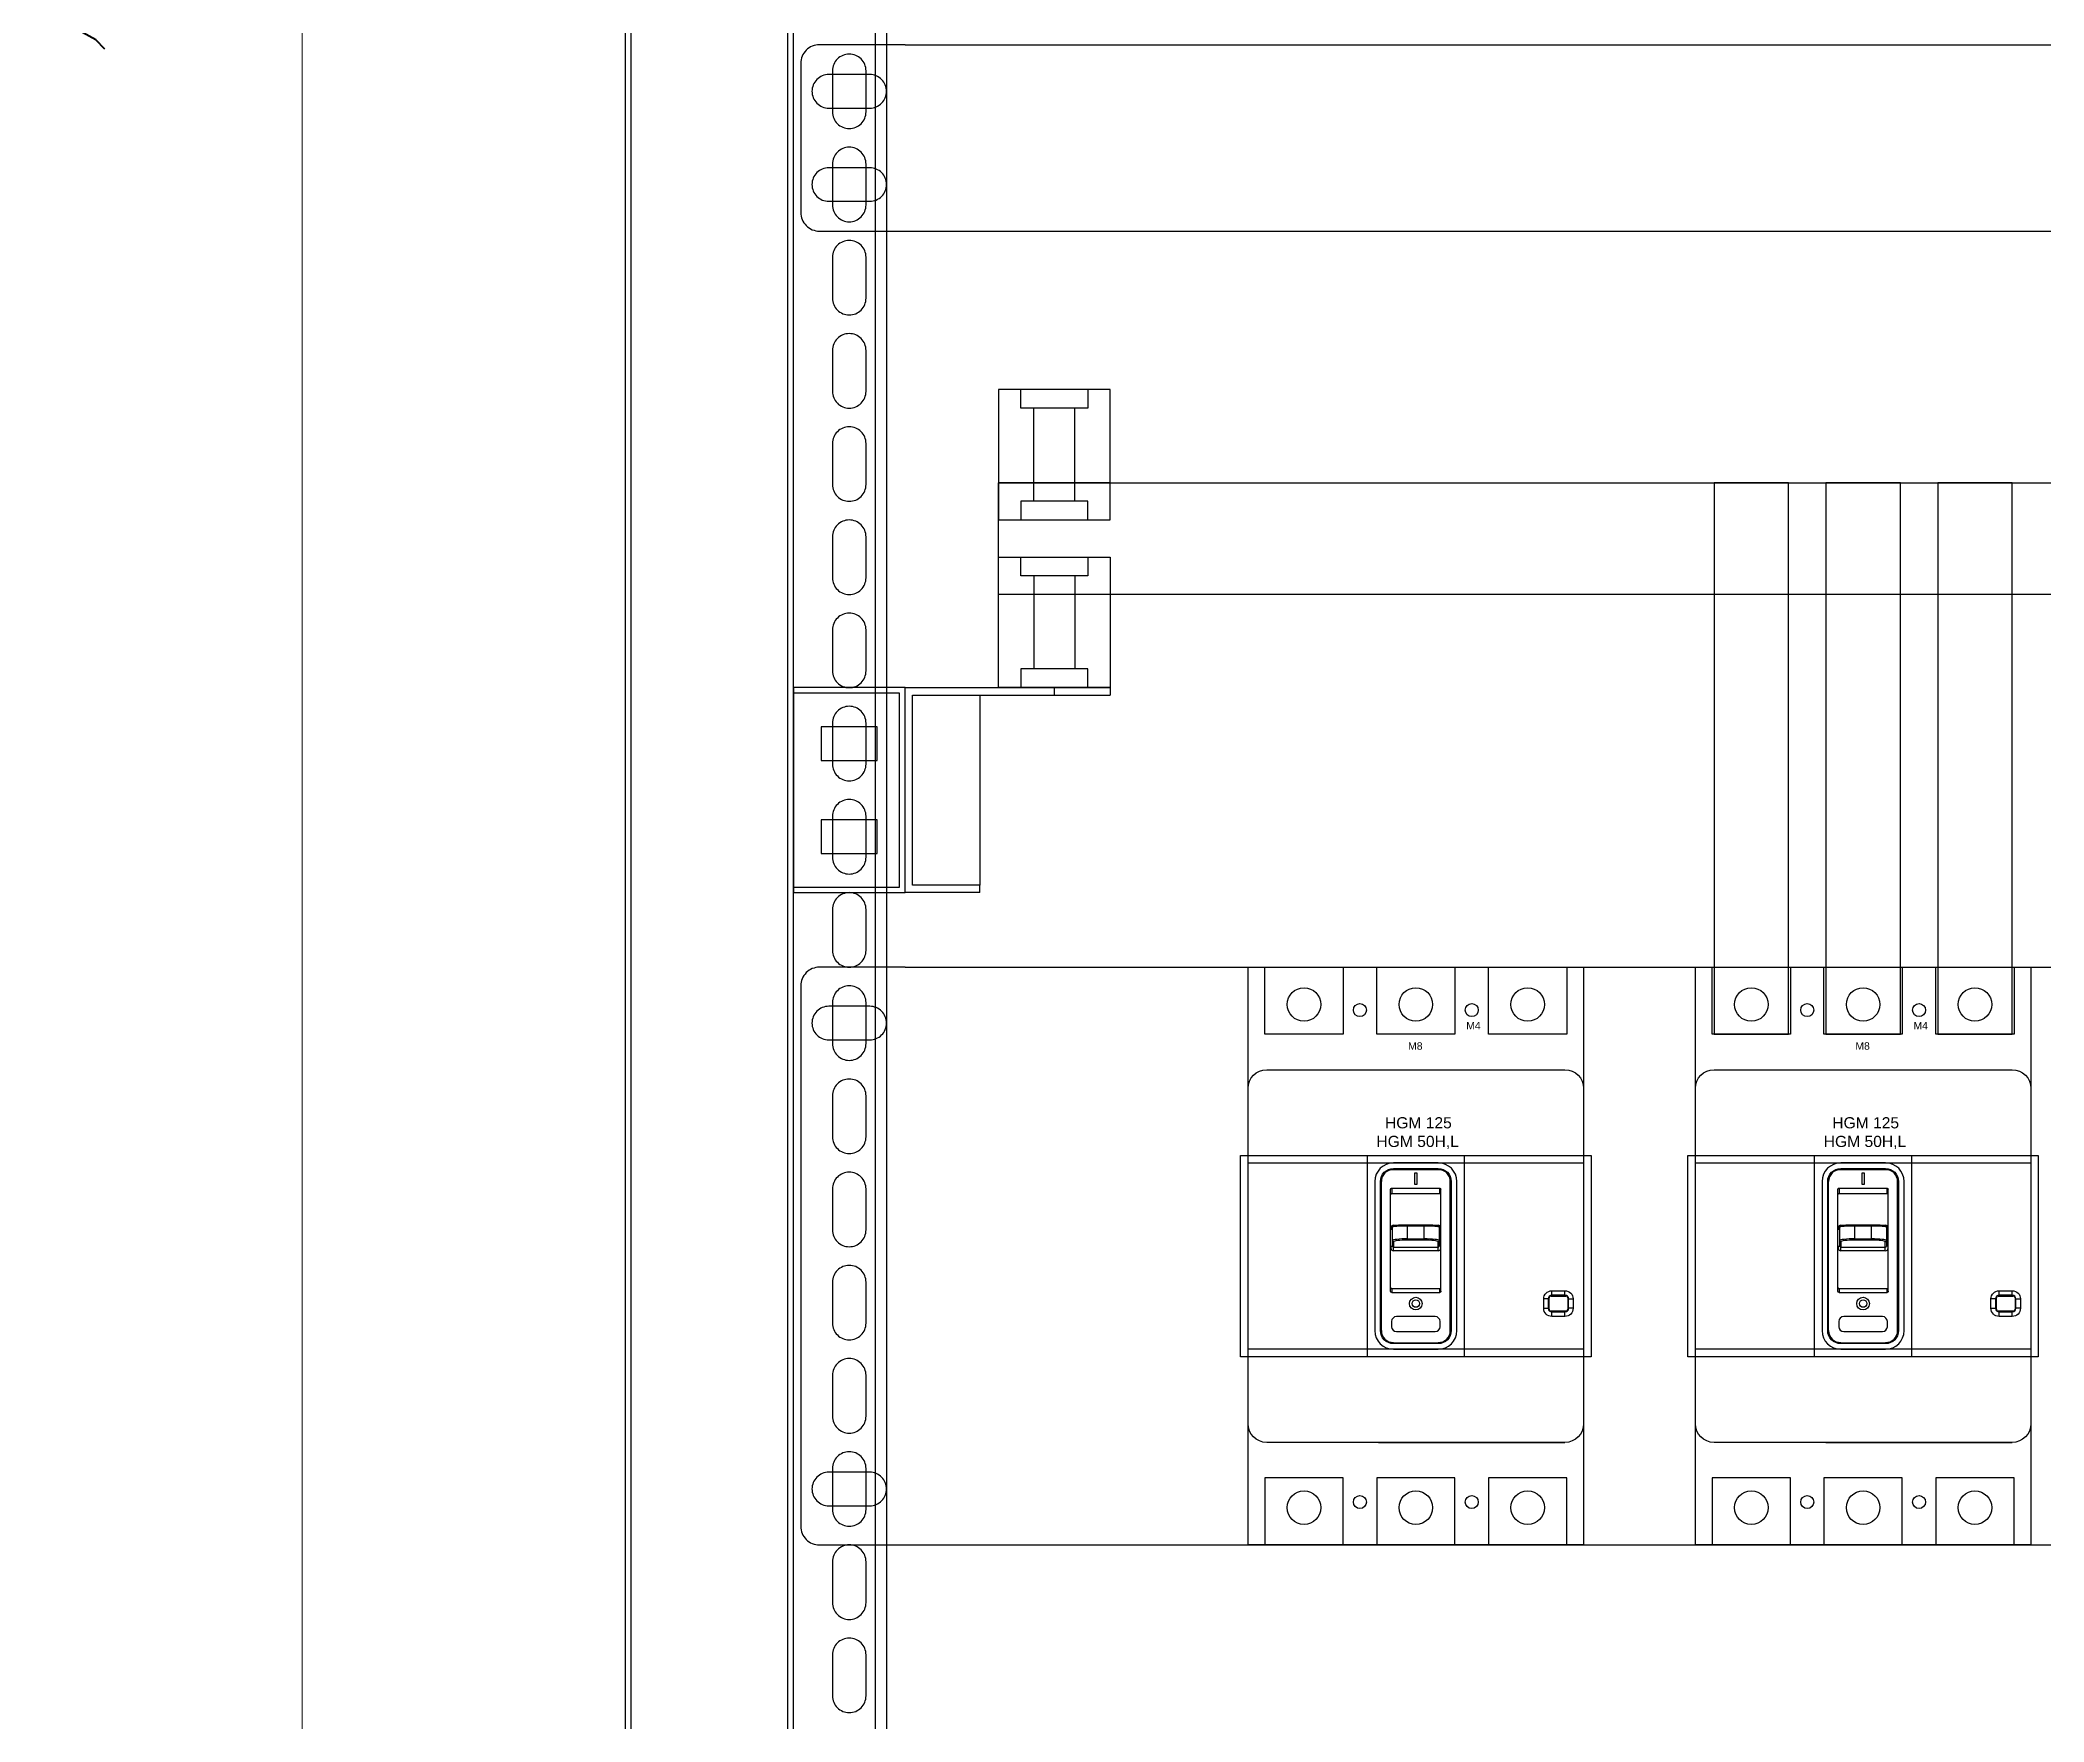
# Model space of a CAD drawing. Header units: millimetres. Extents: x -4798 to 103231, y 23514 to 54248.
# Drawn here: x -1754 to -1217, y 40619 to 41070 of the extents above; entities that cross this region are included whole.
import ezdxf

# ---------------------------------------------------------------- set-up
doc = ezdxf.new("R2010")
doc.units = ezdxf.units.MM
doc.header["$LTSCALE"] = 3
doc.layers.add('@.DM. KÍCH THƯỚC', color=8, linetype='Continuous', lineweight=20, transparency=0.2)
doc.layers.add('@.DM. NÉT CHÍNH', color=7, linetype='Continuous')
doc.layers.add('@.VISIBLE', color=7, linetype='Continuous')
doc.styles.add('Ann_w01', font='romans.shx', dxfattribs={"width": 0.6, "bigfont": 'chineset.shx'})
doc.styles.add('KT10', font='arial.ttf', dxfattribs={"height": 23})
doc.dimstyles.new('Dim 01_SC25', dxfattribs={"dimscale": 25, "dimtxt": 2, "dimasz": 1.3, "dimexe": 0.5, "dimexo": 0.5, "dimgap": 0.5, "dimtad": 1, "dimdec": 1, "dimzin": 12, "dimdsep": 46, "dimtxsty": 'Ann_w01', "dimblk": 'OPEN30', "dimcen": 1.5, "dimclrd": 6, "dimclre": 6, "dimclrt": 3, "dimadec": 1, "dimazin": 3, "dimtm": 1e-09, "dimtfac": 1, "dimtdec": 1, "dimtix": 1, "dimtmove": 0, "dimatfit": 3, "dimldrblk": 'OPEN30', "dimfxl": 0, "dimtolj": 1, "dimlwd": 0, "dimlwe": 0, "dimarcsym": 0})

# ---------------------------------------------------------------- blocks, each defined once
blk = doc.blocks.new('_Open30')
at = {"color": 0, "linetype": 'ByBlock', "lineweight": -2}
for p, q in [((-1, 0.268), (0, 0)), ((0, 0), (-1, -0.268)), ((0, 0), (-1, 0))]:
    blk.add_line(p, q, dxfattribs=at)
blk = doc.blocks.new('*D106')
at = {"layer": '@.DM. KÍCH THƯỚC', "color": 6, "lineweight": 0}
for p, q in [((-1609.55, 41911.39), (-1696.32, 41911.39)), ((-1683.82, 40343.89), (-1683.82, 41878.89)), ((-1609.55, 40311.39), (-1696.32, 40311.39))]:
    blk.add_line(p, q, dxfattribs=at)
at = {"layer": 'Defpoints', "color": 0}
for p in [(-1683.82, 41911.39), (-1597.05, 41911.39), (-1597.05, 40311.39)]:
    blk.add_point(p, dxfattribs=at)
at = {"layer": '@.DM. KÍCH THƯỚC', "color": 6, "lineweight": 0, "xscale": 32.5, "yscale": 32.5, "zscale": 32.5}
for p, rotation in [((-1683.82, 41911.39), 90), ((-1683.82, 40311.39), 270)]:
    blk.add_blockref('_Open30', p, dxfattribs=dict(at, rotation=rotation))
at = {"layer": '@.DM. KÍCH THƯỚC', "color": 3, "insert": (-1721.32, 41111.39), "char_height": 50, "attachment_point": 5, "rotation": 90, "style": 'Ann_w01'}
blk.add_mtext('\\A1;1600', dxfattribs=at)
blk = doc.blocks.new('Oval 20x9')
at = {"layer": '@.VISIBLE', "color": 2}
blk.add_lwpolyline([(-5.5, -4.5), (5.5, -4.5, 0.414214), (10, 0), (10, 0, 0.414214), (5.5, 4.5), (-5.5, 4.5, 0.414214), (-10, 0), (-10, 0, 0.414214)], format="xyb", close=True, dxfattribs=at)
blk = doc.blocks.new('*U78')
at = {"layer": '@.VISIBLE'}
for p, q in [((28, 25), (678, 25)), ((28, -25), (678, -25))]:
    blk.add_line(p, q, dxfattribs=at)
blk.add_lwpolyline([(28, 25), (5, 25, 0.414214), (0, 20), (0, -20, 0.414214), (5, -25), (28, -25)], format="xyb", dxfattribs=at)
for p in [(13, 12.5), (13, -12.5)]:
    blk.add_blockref('Oval 20x9', p, dxfattribs=at)
blk = doc.blocks.new('*U80')
at = {"layer": '@.VISIBLE'}
for p, q in [((28, 77.5), (678, 77.5)), ((28, -77.5), (678, -77.5))]:
    blk.add_line(p, q, dxfattribs=at)
blk.add_lwpolyline([(28, 77.5), (5, 77.5, 0.414214), (0, 72.5), (0, -72.5, 0.414214), (5, -77.5), (28, -77.5)], format="xyb", dxfattribs=at)
for p in [(13, 62.5), (13, -62.5)]:
    blk.add_blockref('Oval 20x9', p, dxfattribs=at)
blk = doc.blocks.new('*U123')
at = {"color": 7}
for p, q in [((6, 127.5), (86, 127.5)), ((91, 122.5), (91, 32.5)), ((52, 102.5), (40, 102.5)), ((35, 97.5), (35, 57.5)), ((36.5, 57.5), (36.5, 97.5)), ((36.5, 97.5), (36.75, 97.5)), ((36.75, 57.5), (36.75, 97.5)), ((37.49, 99.56), (37.29, 99.72)), ((40, 101), (52, 101)), ((40, 100.75), (52, 100.75)), ((45.65, 99.75), (45.65, 96.75)), ((46.35, 99.75), (45.65, 99.75)), ((46.35, 96.75), (46.35, 99.75)), ((54.51, 99.56), (54.71, 99.72)), ((55.25, 57.5), (55.25, 97.5)), ((55.5, 97.5), (55.25, 97.5)), ((55.5, 97.5), (55.5, 57.5)), ((57, 57.5), (57, 97.5)), ((39.25, 68.06), (39.25, 95.44)), ((39.55, 95.75), (52.45, 95.75)), ((39.55, 95.75), (39.55, 94.25)), ((39.55, 94.25), (52.45, 94.25)), ((45.65, 96.75), (46.35, 96.75)), ((52.45, 94.25), (52.45, 95.75)), ((52.75, 68.06), (52.75, 95.44)), ((39.75, 80.14), (39.75, 85.29)), ((40.05, 85.79), (42.97, 85.79)), ((40.05, 81.33), (40.05, 79.89)), ((48.25, 85.79), (43.75, 85.79)), ((43.75, 81.79), (43.75, 85.79)), ((48.25, 85.52), (43.75, 85.52)), ((43.75, 82.11), (48.25, 82.11)), ((48.25, 81.79), (43.75, 81.79)), ((48.25, 81.79), (48.25, 85.79)), ((49.05, 85.79), (51.95, 85.79)), ((51.95, 79.89), (51.95, 81.33)), ((52.25, 85.29), (52.25, 80.14)), ((40.05, 79.89), (51.95, 79.89)), ((51.95, 78.9), (40.05, 78.9)), ((39.55, 68.75), (39.55, 67.75)), ((39.55, 68.75), (52.45, 68.75)), ((39.55, 67.75), (52.45, 67.75)), ((52.45, 67.75), (52.45, 68.75)), ((80.3, 63.5), (80.3, 66)), ((81.5, 66), (80.3, 66)), ((81.5, 66), (81.5, 63.5)), ((81.75, 63.25), (81.75, 66.25)), ((82.25, 66.75), (86.25, 66.75)), ((82.5, 67), (82.5, 68.2)), ((82.5, 68.2), (86, 68.2)), ((86, 67), (82.5, 67)), ((84.25, 66.75), (84.25, 66.85)), ((86, 67), (86, 68.2)), ((86.75, 66.25), (86.75, 63.25)), ((87, 63.5), (87, 66)), ((87, 66), (88.2, 66)), ((88.2, 66), (88.2, 63.5)), ((39.5, 59.95), (39.5, 58.55)), ((51.2, 61.25), (40.8, 61.25)), ((52.5, 58.55), (52.5, 59.95)), ((80.3, 63.5), (81.5, 63.5)), ((86.25, 62.75), (82.25, 62.75)), ((82.5, 61.3), (82.5, 62.5)), ((82.5, 62.5), (86, 62.5)), ((86, 61.3), (82.5, 61.3)), ((84.24, 62.66), (84.25, 62.65)), ((84.25, 62.75), (84.25, 62.65)), ((86, 61.3), (86, 62.5)), ((88.2, 63.5), (87, 63.5)), ((36.5, 57.5), (36.75, 57.5)), ((37.49, 55.44), (37.29, 55.28)), ((40, 54.25), (52, 54.25)), ((52, 54), (40, 54)), ((40.8, 57.25), (51.2, 57.25)), ((54.51, 55.44), (54.71, 55.28)), ((55.25, 57.5), (55.5, 57.5)), ((40, 52.5), (52, 52.5)), ((86, 27.5), (6, 27.5)), ((36, 27.5), (86, 27.5))]:
    blk.add_line(p, q, dxfattribs=at)
for points in [[(1, 155), (91, 155), (91, 0), (1, 0)], [(1, 102.5), (91, 102.5), (91, 52.5), (1, 52.5)]]:
    blk.add_lwpolyline(points, close=True, dxfattribs=at)
at = {"color": 1}
for points in [[(26.5, 155), (26.5, 137), (5.5, 137), (5.5, 155)], [(56.5, 155), (56.5, 137), (35.5, 137), (35.5, 155)], [(86.5, 155), (86.5, 137), (65.5, 137), (65.5, 155)], [(26.5, 0), (26.5, 18), (5.5, 18), (5.5, 0)], [(56.5, 0), (56.5, 18), (35.5, 18), (35.5, 0)], [(86.5, 0), (86.5, 18), (65.5, 18), (65.5, 0)]]:
    blk.add_lwpolyline(points, dxfattribs=at)
for points in [[(-1, 104.5), (93, 104.5), (93, 50.5), (-1, 50.5)], [(33, 104.5), (59, 104.5), (59, 50.5), (33, 50.5)]]:
    blk.add_lwpolyline(points, close=True, dxfattribs=at)
for centre in [(16, 145), (46, 145), (76, 145), (16, 10), (46, 10), (76, 10)]:
    blk.add_circle(centre, 4.5, dxfattribs=at)
at = {"color": 3}
for centre in [(31, 143.5), (61, 143.5), (31, 11.5), (61, 11.5)]:
    blk.add_circle(centre, 1.75, dxfattribs=at)
at = {"color": 7}
for radius in [1.7, 1]:
    blk.add_circle((46, 64.75), radius, dxfattribs=at)
at = {"color": 7, "extrusion": (0, 0, -1)}
for centre, radius, start, end in [((-6, 122.5), 5, 0, 90), ((-86, 122.5), 5, 90, 180), ((-40, 97.5), 3.5, 0, 90), ((-52, 97.5), 3.5, 90, 180), ((-82.5, 66), 2.2, 0, 90), ((-86, 66), 2.2, 90, 180), ((-82.5, 63.5), 2.2, 270, 0), ((-86, 63.5), 2.2, 180, 270), ((-40, 57.5), 3.5, 270, 0), ((-52, 57.5), 3.5, 180, 270), ((-6, 32.5), 5, 270, 0), ((-86, 32.5), 5, 180, 270)]:
    blk.add_arc(centre, radius, start, end, dxfattribs=at)
at = {"color": 7}
for centre, radius, start, end in [((40, 97.5), 5, 90, 180), ((52, 97.5), 5, 0, 90), ((40, 97.5), 3.25, 90, 180), ((52, 97.5), 3.25, 0, 90), ((82.5, 66), 1, 90, 180), ((82.25, 66.25), 0.5, 90, 180), ((84.25, 64.75), 2.1, 72.2447, 90), ((86, 66), 1, 0, 90), ((86.25, 66.25), 0.5, 0, 90), ((40.8, 59.95), 1.3, 90, 180), ((51.2, 59.95), 1.3, 0, 90), ((82.5, 63.5), 1, 180, 270), ((82.25, 63.25), 0.5, 180, 270), ((84.25, 64.75), 2.1, 270, 287.7553), ((86, 63.5), 1, 270, 0), ((86.25, 63.25), 0.5, 270, 0), ((40, 57.5), 5, 180, 270), ((40, 57.5), 3.25, 180, 270), ((40.8, 58.55), 1.3, 180, 270), ((51.2, 58.55), 1.3, 270, 0), ((52, 57.5), 5, 270, 0), ((52, 57.5), 3.25, 270, 0)]:
    blk.add_arc(centre, radius, start, end, dxfattribs=at)
at = {"color": 7, "extrusion": (0, 0, -1)}
for centre, major_axis, ratio, start_param, end_param in [((39.55, 95.44), (0, -0.312), 0.960091, 1.570796, 3.141593), ((52.45, 95.44), (0, 0.312), 0.960091, 0, 1.570796), ((39.55, 68.06), (0, -0.313), 0.959129, 0, 1.570796), ((52.45, 68.06), (0, 0.313), 0.959129, 1.570796, 3.141593)]:
    blk.add_ellipse(centre, major_axis=major_axis, ratio=ratio, start_param=start_param, end_param=end_param, dxfattribs=at)
at = {"color": 7}
for centre, major_axis, ratio, start_param, end_param in [((36.45, 88.12), (0.3, 0), 0.414214, 4.712389, 6.283185), ((36.45, 87.62), (0.3, 0), 0.414214, 4.712389, 6.283185), ((55.55, 88.12), (0.3, 0), 0.414214, 3.141593, 4.712389), ((55.55, 87.62), (0.3, 0), 0.414214, 3.141593, 4.712389), ((43.75, 85.29), (4, 0), 0.056159, 1.570796, 3.141593), ((43.75, 81.63), (4, 0), 0.12051, 1.570796, 3.141593), ((40.05, 81.63), (0.3, 0), 0.992401, 3.141593, 4.712389), ((43.75, 81.33), (3.7, 0), 0.123118, 1.570796, 3.141593), ((48.25, 85.29), (4, 0), 0.056159, 0, 1.570796), ((48.25, 81.63), (4, 0), 0.12051, 0, 1.570796), ((48.25, 81.33), (3.7, 0), 0.123118, 0, 1.570796), ((51.95, 81.63), (0.3, 0), 0.992401, 4.712389, 6.283185), ((36.45, 67.38), (0.3, 0), 0.414214, 0, 1.570796), ((36.45, 66.88), (0.3, 0), 0.414214, 0, 1.570796), ((55.55, 67.38), (0.3, 0), 0.414214, 1.570796, 3.141593), ((55.55, 66.88), (0.3, 0), 0.414214, 1.570796, 3.141593), ((84.25, 62.85), (0, 0.2), 0.11678, 2.094345, 2.881805)]:
    blk.add_ellipse(centre, major_axis=major_axis, ratio=ratio, start_param=start_param, end_param=end_param, dxfattribs=at)
for points, knots in [([(37.53, 99.98), (37.59, 100.02), (37.65, 100.07), (37.97, 100.27), (38.24, 100.4), (38.9, 100.64), (39.31, 100.72), (39.81, 100.75), (39.9, 100.75), (39.99, 100.75), (40, 100.75), (40, 100.75)], [0, 0, 0, 0, 0.08098, 0.08098, 0.410778, 0.410778, 0.890615, 0.890615, 0.995766, 0.995766, 1, 1, 1, 1]), ([(52, 100.75), (52, 100.75), (52.01, 100.75), (52.1, 100.75), (52.19, 100.75), (52.69, 100.72), (53.1, 100.64), (53.73, 100.41), (53.97, 100.3), (54.2, 100.16)], [0, 0, 0, 0, 0.0048, 0.0048, 0.124007, 0.124007, 0.667982, 0.667982, 1, 1, 1, 1]), ([(39.55, 94.25), (39.52, 94.25), (39.48, 94.24), (39.42, 94.22), (39.39, 94.21), (39.34, 94.17), (39.31, 94.15), (39.28, 94.09), (39.27, 94.07), (39.25, 94.01), (39.25, 93.99), (39.25, 93.97)], [0, 0, 0, 0, 0.212976, 0.212976, 0.425905, 0.425905, 0.639584, 0.639584, 0.854816, 0.854816, 1, 1, 1, 1]), ([(52.75, 93.97), (52.75, 94), (52.74, 94.04), (52.72, 94.09), (52.7, 94.12), (52.66, 94.17), (52.64, 94.19), (52.58, 94.23), (52.55, 94.24), (52.49, 94.25), (52.47, 94.25), (52.45, 94.25)], [0, 0, 0, 0, 0.216833, 0.216833, 0.433702, 0.433702, 0.649984, 0.649984, 0.864786, 0.864786, 1, 1, 1, 1]), ([(40.05, 85.79), (39.8, 85.79), (39.68, 85.71), (39.49, 85.55), (39.43, 85.45), (39.3, 85.13), (39.25, 84.89), (39.25, 84.57)], [0, 0, 0, 0, 0.25, 0.25, 0.5, 0.5, 1, 1, 1, 1]), ([(43.75, 85.79), (43.62, 85.79), (43.25, 85.79), (42.63, 85.78), (41.94, 85.77), (41.33, 85.74), (40.8, 85.72), (40.39, 85.68), (40.13, 85.65), (40, 85.61), (39.89, 85.56), (39.79, 85.46), (39.75, 85.36), (39.75, 85.31), (39.75, 85.29)], [0, 0, 0, 0, 0.064549, 0.187796, 0.311249, 0.434854, 0.558775, 0.683403, 0.810053, 0.893311, 0.93792, 0.965568, 0.99216, 1, 1, 1, 1]), ([(52.25, 85.29), (52.25, 85.34), (52.23, 85.42), (52.16, 85.52), (52.09, 85.57), (52.01, 85.61), (51.9, 85.64), (51.7, 85.67), (51.33, 85.71), (50.84, 85.74), (50.24, 85.76), (49.57, 85.78), (48.89, 85.79), (48.45, 85.79), (48.25, 85.79)], [0, 0, 0, 0, 0.026988, 0.050138, 0.073593, 0.104535, 0.163199, 0.283077, 0.403163, 0.529824, 0.654319, 0.778109, 0.901619, 1, 1, 1, 1]), ([(52.75, 84.57), (52.75, 84.89), (52.7, 85.13), (52.57, 85.45), (52.51, 85.55), (52.32, 85.71), (52.2, 85.79), (51.95, 85.79)], [0, 0, 0, 0, 0.5, 0.5, 0.75, 0.75, 1, 1, 1, 1]), ([(39.25, 80.13), (39.25, 79.81), (39.3, 79.56), (39.43, 79.24), (39.49, 79.14), (39.68, 78.98), (39.8, 78.9), (40.05, 78.9)], [0, 0, 0, 0, 0.5, 0.5, 0.75, 0.75, 1, 1, 1, 1]), ([(40.05, 79.89), (39.99, 79.89), (39.96, 79.9), (39.91, 79.91), (39.88, 79.92), (39.81, 79.96), (39.75, 80.01), (39.75, 80.14)], [0, 0, 0, 0, 0.25, 0.25, 0.5, 0.5, 1, 1, 1, 1]), ([(52.25, 80.14), (52.25, 80.01), (52.19, 79.96), (52.12, 79.92), (52.09, 79.91), (52.04, 79.9), (52.01, 79.89), (51.95, 79.89)], [0, 0, 0, 0, 0.5, 0.5, 0.75, 0.75, 1, 1, 1, 1]), ([(51.95, 78.9), (52.2, 78.9), (52.32, 78.98), (52.51, 79.14), (52.57, 79.24), (52.7, 79.56), (52.75, 79.81), (52.75, 80.13)], [0, 0, 0, 0, 0.25, 0.25, 0.5, 0.5, 1, 1, 1, 1]), ([(39.25, 69.04), (39.25, 69.01), (39.26, 68.97), (39.28, 68.91), (39.29, 68.88), (39.34, 68.83), (39.36, 68.81), (39.42, 68.78), (39.45, 68.76), (39.51, 68.75), (39.53, 68.75), (39.55, 68.75)], [0, 0, 0, 0, 0.215003, 0.215003, 0.430009, 0.430009, 0.644973, 0.644973, 0.859891, 0.859891, 1, 1, 1, 1]), ([(52.45, 68.75), (52.48, 68.75), (52.52, 68.76), (52.58, 68.78), (52.61, 68.79), (52.66, 68.83), (52.69, 68.86), (52.72, 68.91), (52.74, 68.94), (52.75, 69), (52.75, 69.02), (52.75, 69.04)], [0, 0, 0, 0, 0.214887, 0.214887, 0.429774, 0.429774, 0.64467, 0.64467, 0.859598, 0.859598, 1, 1, 1, 1]), ([(84.25, 66.85), (84.15, 66.85), (83.95, 66.84), (83.76, 66.79), (83.67, 66.77)], [0, 0, 0, 0, 0.516218, 1, 1, 1, 1]), ([(83.66, 62.74), (83.79, 62.7), (83.98, 62.66), (84.18, 62.65), (84.25, 62.65)], [0, 0, 0, 0, 0.65764, 1, 1, 1, 1]), ([(40, 54.25), (40, 54.25), (39.99, 54.25), (39.9, 54.25), (39.81, 54.25), (39.31, 54.28), (38.9, 54.36), (38.27, 54.59), (38.03, 54.7), (37.8, 54.84)], [0, 0, 0, 0, 0.0048, 0.0048, 0.124007, 0.124007, 0.667982, 0.667982, 1, 1, 1, 1]), ([(54.47, 55.02), (54.41, 54.98), (54.35, 54.93), (54.03, 54.73), (53.76, 54.6), (53.1, 54.36), (52.69, 54.28), (52.19, 54.25), (52.1, 54.25), (52.01, 54.25), (52, 54.25), (52, 54.25)], [0, 0, 0, 0, 0.08098, 0.08098, 0.410778, 0.410778, 0.890615, 0.890615, 0.995766, 0.995766, 1, 1, 1, 1])]:
    blk.add_open_spline(points, degree=3, knots=knots, dxfattribs=at)
for points in [[(39.75, 84.65), (39.75, 84.61), (39.51, 84.57), (39.25, 84.57)], [(51.95, 85.62), (51.95, 85.67), (51.95, 85.73), (51.95, 85.79)], [(39.25, 80.13), (39.51, 80.13), (39.75, 80.14), (39.75, 80.14)], [(51.95, 78.9), (51.95, 79.38), (51.95, 79.83), (51.95, 79.89)]]:
    blk.add_open_spline(points, degree=3, dxfattribs=at)
for points, weights in [([(40.05, 85.62), (40.05, 85.7), (40.05, 85.79)], [0.945923776971, 0.969152174784, 1]), ([(52.25, 84.65), (52.25, 84.57), (52.75, 84.57)], [1, 0.707106781167, 1]), ([(40.05, 78.9), (40.05, 79.78), (40.05, 79.89)], [1, 0.750220516512, 1]), ([(52.75, 80.13), (52.25, 80.13), (52.25, 80.14)], [1, 0.707106781174, 1])]:
    blk.add_rational_spline(points, weights, degree=2, dxfattribs=at)
at = {"color": 251, "char_height": 2, "attachment_point": 1, "style": 'KT10'}
for s, insert in [('M4', (59.52, 140.34)), ('M8', (43.92, 134.86))]:
    blk.add_mtext_dynamic_manual_height_columns(s, width=11.9471, gutter_width=115, heights=[0], dxfattribs=dict(at, insert=insert))
at = {"color": 7, "insert": (35.43, 114.76), "char_height": 3, "attachment_point": 1, "style": 'KT10'}
blk.add_mtext_dynamic_manual_height_columns('{\\W1.964551; }HGM 125\\PHGM 50H,L', width=22.0061, gutter_width=172.5, heights=[0], dxfattribs=at)
blk = doc.blocks.new('*U25')
at = {"color": 252}
for p, q in [((-5.5, 30.02), (-5.5, 5.02)), ((5.5, 30.02), (5.5, 5.02)), ((15, 25.02), (-15, 25.02))]:
    blk.add_line(p, q, dxfattribs=at)
at = {"color": 1}
blk.add_lwpolyline([(15, 0.02), (-15, 0.02), (-15, 35.02), (15, 35.02)], close=True, dxfattribs=at)
at = {"color": 252}
for points in [[(9, 35.02), (9, 30.02), (-9, 30.02), (-9, 35.02)], [(9, 0.02), (9, 5.02), (-9, 5.02), (-9, 0.02)]]:
    blk.add_lwpolyline(points, dxfattribs=at)
blk = doc.blocks.new('thanh gá 2')
at = {"layer": '@.VISIBLE', "color": 4}
for p, q in [((0, -15), (0, 40)), ((0, 40), (55, 40)), ((2, -13), (2, 38)), ((2, 38), (55, 38)), ((20, 38), (20, -13)), ((40, 40), (40, 38)), ((55, 40), (55, 38)), ((20, -15), (0, -15)), ((20, -13), (2, -13)), ((20, -15), (20, -13))]:
    blk.add_line(p, q, dxfattribs=at)
blk = doc.blocks.new('A$C22f70d4b')
at = {"layer": '@.VISIBLE'}
for points in [[(0, 0), (30, 0), (30, 55), (0, 55)], [(7.5, 35.5), (22.5, 35.5), (22.5, 44.5), (7.5, 44.5)], [(7.5, 10.5), (22.5, 10.5), (22.5, 19.5), (7.5, 19.5)]]:
    blk.add_lwpolyline(points, close=True, dxfattribs=at)
blk.add_lwpolyline([(0, 1.5), (28.5, 1.5), (28.5, 53.5), (0, 53.5)], dxfattribs=at)

msp = doc.modelspace()

# ---------------------------------------------------------------- linework, layer by layer
at = {"layer": '@.DM. NÉT CHÍNH'}
for points in [[(-1597.05, 41876.39), (-797.05, 41876.39), (-797.05, 40311.39), (-1597.05, 40311.39)], [(-1595.55, 41874.89), (-798.55, 41874.89), (-798.55, 40312.89), (-1595.55, 40312.89)], [(-1553.55, 41825.89), (-840.55, 41825.89), (-840.55, 40354.89), (-1553.55, 40354.89)], [(-1552.05, 41824.39), (-842.05, 41824.39), (-842.05, 40356.39), (-1552.05, 40356.39)]]:
    msp.add_lwpolyline(points, close=True, dxfattribs=at)
at = {"layer": '@.DM. NÉT CHÍNH', "color": 6}
msp.add_lwpolyline([(-1530.05, 41784.39), (-864.05, 41784.39), (-864.05, 40378.39), (-1530.05, 40378.39)], close=True, dxfattribs=at)
at = {"layer": '@.DM. NÉT CHÍNH', "color": 151}
msp.add_lwpolyline([(-1552.05, 41394.89), (-1527.05, 41394.89), (-1527.05, 40317.89), (-1552.05, 40317.89)], close=True, dxfattribs=at)
for points in [[(-1532.55, 41050.89), (-1532.55, 41061.89, 0.414214), (-1537.05, 41066.39), (-1537.05, 41066.39, 0.414214), (-1541.55, 41061.89), (-1541.55, 41050.89, 0.414214), (-1537.05, 41046.39), (-1537.05, 41046.39, 0.414214)], [(-1532.55, 41025.89), (-1532.55, 41036.89, 0.414214), (-1537.05, 41041.39), (-1537.05, 41041.39, 0.414214), (-1541.55, 41036.89), (-1541.55, 41025.89, 0.414214), (-1537.05, 41021.39), (-1537.05, 41021.39, 0.414214)], [(-1532.55, 41000.89), (-1532.55, 41011.89, 0.414214), (-1537.05, 41016.39), (-1537.05, 41016.39, 0.414214), (-1541.55, 41011.89), (-1541.55, 41000.89, 0.414214), (-1537.05, 40996.39), (-1537.05, 40996.39, 0.414214)], [(-1532.55, 40975.89), (-1532.55, 40986.89, 0.414214), (-1537.05, 40991.39), (-1537.05, 40991.39, 0.414214), (-1541.55, 40986.89), (-1541.55, 40975.89, 0.414214), (-1537.05, 40971.39), (-1537.05, 40971.39, 0.414214)], [(-1532.55, 40950.89), (-1532.55, 40961.89, 0.414214), (-1537.05, 40966.39), (-1537.05, 40966.39, 0.414214), (-1541.55, 40961.89), (-1541.55, 40950.89, 0.414214), (-1537.05, 40946.39), (-1537.05, 40946.39, 0.414214)], [(-1532.55, 40925.89), (-1532.55, 40936.89, 0.414214), (-1537.05, 40941.39), (-1537.05, 40941.39, 0.414214), (-1541.55, 40936.89), (-1541.55, 40925.89, 0.414214), (-1537.05, 40921.39), (-1537.05, 40921.39, 0.414214)], [(-1532.55, 40900.89), (-1532.55, 40911.89, 0.414214), (-1537.05, 40916.39), (-1537.05, 40916.39, 0.414214), (-1541.55, 40911.89), (-1541.55, 40900.89, 0.414214), (-1537.05, 40896.39), (-1537.05, 40896.39, 0.414214)], [(-1532.55, 40875.89), (-1532.55, 40886.89, 0.414214), (-1537.05, 40891.39), (-1537.05, 40891.39, 0.414214), (-1541.55, 40886.89), (-1541.55, 40875.89, 0.414214), (-1537.05, 40871.39), (-1537.05, 40871.39, 0.414214)], [(-1532.55, 40850.89), (-1532.55, 40861.89, 0.414214), (-1537.05, 40866.39), (-1537.05, 40866.39, 0.414214), (-1541.55, 40861.89), (-1541.55, 40850.89, 0.414214), (-1537.05, 40846.39), (-1537.05, 40846.39, 0.414214)], [(-1532.55, 40825.89), (-1532.55, 40836.89, 0.414214), (-1537.05, 40841.39), (-1537.05, 40841.39, 0.414214), (-1541.55, 40836.89), (-1541.55, 40825.89, 0.414214), (-1537.05, 40821.39), (-1537.05, 40821.39, 0.414214)], [(-1532.55, 40800.89), (-1532.55, 40811.89, 0.414214), (-1537.05, 40816.39), (-1537.05, 40816.39, 0.414214), (-1541.55, 40811.89), (-1541.55, 40800.89, 0.414214), (-1537.05, 40796.39), (-1537.05, 40796.39, 0.414214)], [(-1532.55, 40775.89), (-1532.55, 40786.89, 0.414214), (-1537.05, 40791.39), (-1537.05, 40791.39, 0.414214), (-1541.55, 40786.89), (-1541.55, 40775.89, 0.414214), (-1537.05, 40771.39), (-1537.05, 40771.39, 0.414214)], [(-1532.55, 40750.89), (-1532.55, 40761.89, 0.414214), (-1537.05, 40766.39), (-1537.05, 40766.39, 0.414214), (-1541.55, 40761.89), (-1541.55, 40750.89, 0.414214), (-1537.05, 40746.39), (-1537.05, 40746.39, 0.414214)], [(-1532.55, 40725.89), (-1532.55, 40736.89, 0.414214), (-1537.05, 40741.39), (-1537.05, 40741.39, 0.414214), (-1541.55, 40736.89), (-1541.55, 40725.89, 0.414214), (-1537.05, 40721.39), (-1537.05, 40721.39, 0.414214)], [(-1532.55, 40700.89), (-1532.55, 40711.89, 0.414214), (-1537.05, 40716.39), (-1537.05, 40716.39, 0.414214), (-1541.55, 40711.89), (-1541.55, 40700.89, 0.414214), (-1537.05, 40696.39), (-1537.05, 40696.39, 0.414214)], [(-1532.55, 40675.89), (-1532.55, 40686.89, 0.414214), (-1537.05, 40691.39), (-1537.05, 40691.39, 0.414214), (-1541.55, 40686.89), (-1541.55, 40675.89, 0.414214), (-1537.05, 40671.39), (-1537.05, 40671.39, 0.414214)], [(-1532.55, 40650.89), (-1532.55, 40661.89, 0.414214), (-1537.05, 40666.39), (-1537.05, 40666.39, 0.414214), (-1541.55, 40661.89), (-1541.55, 40650.89, 0.414214), (-1537.05, 40646.39), (-1537.05, 40646.39, 0.414214)], [(-1532.55, 40625.89), (-1532.55, 40636.89, 0.414214), (-1537.05, 40641.39), (-1537.05, 40641.39, 0.414214), (-1541.55, 40636.89), (-1541.55, 40625.89, 0.414214), (-1537.05, 40621.39), (-1537.05, 40621.39, 0.414214)]]:
    msp.add_lwpolyline(points, format="xyb", close=True, dxfattribs=at)
at = {"layer": '@.VISIBLE', "color": 1}
for points in [[(-897.05, 40951.39), (-897.05, 40921.39), (-1497.05, 40921.39), (-1497.05, 40951.39)], [(-1245.05, 40803.39), (-1225.05, 40803.39), (-1225.05, 40951.39), (-1245.05, 40951.39)]]:
    msp.add_lwpolyline(points, close=True, dxfattribs=at)
at = {"layer": '@.VISIBLE', "color": 2}
msp.add_lwpolyline([(-1305.05, 40803.39), (-1285.05, 40803.39), (-1285.05, 40951.39), (-1305.05, 40951.39)], close=True, dxfattribs=at)
at = {"layer": '@.VISIBLE', "color": 3}
msp.add_lwpolyline([(-1275.05, 40803.39), (-1255.05, 40803.39), (-1255.05, 40951.39), (-1275.05, 40951.39)], close=True, dxfattribs=at)

# ---------------------------------------------------------------- block references
at = {"xscale": -1, "rotation": 180}
msp.add_blockref('*U25', (-1482.05, 40976.41), dxfattribs=at)
msp.add_blockref('*U25', (-1482.05, 40896.38))
at = {"color": 3}
for p in [(-1431.05, 40666.39), (-1311.05, 40666.39)]:
    msp.add_blockref('*U123', p, dxfattribs=at)
at = {"layer": '@.VISIBLE'}
for name, p in [('*U78', (-1550.05, 41043.89)), ('A$C22f70d4b', (-1552.05, 40841.39)), ('thanh gá 2', (-1522.05, 40856.39)), ('*U80', (-1550.05, 40743.89))]:
    msp.add_blockref(name, p, dxfattribs=at)

# ---------------------------------------------------------------- dimensions: what is measured, and where the dimension line sits
at = {"layer": '@.DM. KÍCH THƯỚC'}
dim = msp.add_linear_dim(base=(-1683.82, 41911.39), p1=(-1597.05, 40311.39), p2=(-1597.05, 41911.39), angle=90, dimstyle='Dim 01_SC25', dxfattribs=at)
dim.commit()
dim.dimension.update_dxf_attribs({"geometry": '*D106', "text_midpoint": (-1721.32, 41111.39)})

doc.saveas('drawing.dxf')
